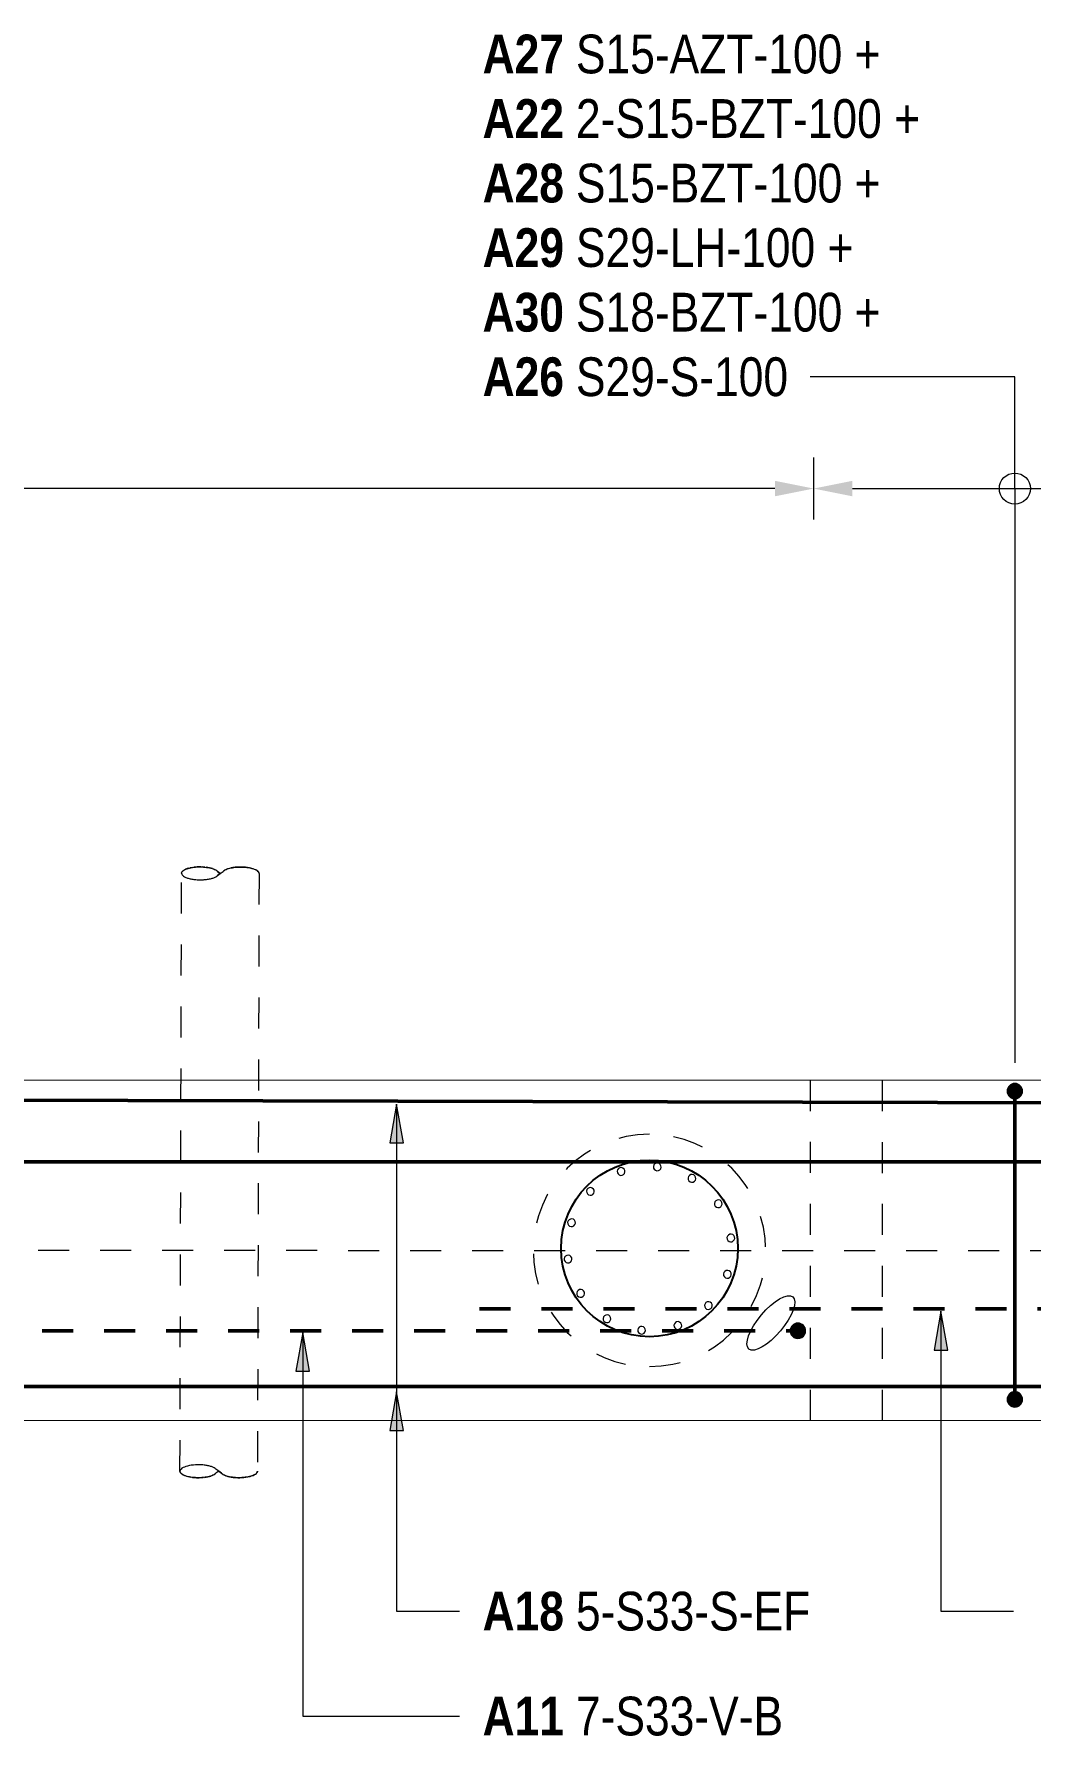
# Model space of a CAD drawing. Header units: metres. Extents: x -1691 to -1596, y 2 to 594.
# Drawn here: x -1660.48 to -1657.27, y 587.59 to 593.09 of the extents above; entities that cross this region are included whole.
import ezdxf

# ---------------------------------------------------------------- set-up
doc = ezdxf.new("R2010")
doc.units = ezdxf.units.M
doc.linetypes.add('JacobsDash', pattern=[0.0045, 0.003, -0.0015])
doc.linetypes.add('JacobsGridLine', pattern=[0.0145, 0.01, -0.001, 0.0025, -0.001])
for name, color, linetype, lineweight in [('BRIDGE-ABUTMENT-CONC', 7, 'Continuous', 50), ('BRIDGE-FRAMING-LINE-18-HID', 7, 'JacobsDash', 18), ('D-BDGE', 7, 'Continuous', 13), ('D-BDGE-FNDN-LINES-18-HID', 7, 'JacobsDash', 18), ('D-BDGE-LINE', 7, 'Continuous', 9), ('D-ENHA-GEN-LINE', 7, 'Continuous', 9), ('D-ENHA-GEN-LINE-GRIDS', 7, 'Continuous', 9), ('D-ENHA-TEXT', 7, 'Continuous', 9)]:
    doc.layers.add(name, color=color, linetype=linetype, lineweight=lineweight)
doc.styles.add('Arial Narrow', font='ARIALN.TTF', dxfattribs={"height": 0.125})
doc.styles.add('Arial Narrow_B', font='ARIALNB.TTF', dxfattribs={"height": 0.125})

# ---------------------------------------------------------------- blocks, each defined once
blk = doc.blocks.new('01_SFO_FRP_Pile_CastInPlace_CS - CAST-IN-PLACE PILE - 0750-V1-DRG-1076- ABUTMENT B REINFORCEMENT PLAN')
at = {"layer": 'D-BDGE-FNDN-LINES-18-HID', "color": 252, "true_color": 0x888888}
for start, end in [(90, 270), (270, 90)]:
    blk.add_arc((0, 0), 0.375, start, end, dxfattribs=at)
blk = doc.blocks.new('CS_DET_Reinf_Bar Marking - Scale 10-6090033-DRG-1076- ABUTMENT B REINFORCEMENT PLAN')
at = {"layer": 'D-BDGE-LINE'}
for start, end in [(0, 180), (180, 0)]:
    blk.add_arc((0, 0), 0.0125, start, end, dxfattribs=at)
blk = doc.blocks.new('CS_DET_Rebar Combined - Multiple Bar-6429126-DRG-1076- ABUTMENT B REINFORCEMENT PLAN')
at = {"layer": 'D-BDGE-LINE'}
for points in [[(-0.025, 0), (-0.0241, -0.0065), (-0.0217, -0.0125), (-0.0177, -0.0177), (-0.0125, -0.0217), (-0.0065, -0.0241), (0, -0.025), (0.0065, -0.0241), (0.0125, -0.0217), (0.0177, -0.0177), (0.0217, -0.0125), (0.0241, -0.0065), (0.025, 0), (0.0241, 0.0065), (0.0217, 0.0125), (0.0177, 0.0177), (0.0125, 0.0217), (0.0065, 0.0241), (0, 0.025), (-0.0065, 0.0241), (-0.0125, 0.0217), (-0.0177, 0.0177), (-0.0217, 0.0125), (-0.0241, 0.0065)], [(0.97, 0), (0.9709, -0.0065), (0.9733, -0.0125), (0.9773, -0.0177), (0.9825, -0.0217), (0.9885, -0.0241), (0.995, -0.025), (1.0015, -0.0241), (1.0075, -0.0217), (1.0127, -0.0177), (1.0167, -0.0125), (1.0191, -0.0065), (1.02, 0), (1.0191, 0.0065), (1.0167, 0.0125), (1.0127, 0.0177), (1.0075, 0.0217), (1.0015, 0.0241), (0.995, 0.025), (0.9885, 0.0241), (0.9825, 0.0217), (0.9773, 0.0177), (0.9733, 0.0125), (0.9709, 0.0065)]]:
    blk.add_hatch(color=256, dxfattribs=at).paths.add_polyline_path(points)
at = {"layer": 'D-BDGE-LINE', "lineweight": 50}
blk.add_line((0.025, 0), (0.97, 0), dxfattribs=at)
at = {"layer": 'D-BDGE-LINE'}
for centre, start, end in [((0, 0), 360, 180), ((0, 0), 180, 360), ((0.995, 0), 0, 180), ((0.995, 0), 180, 360)]:
    blk.add_arc(centre, 0.025, start, end, dxfattribs=at)
blk = doc.blocks.new('T2DExtentArrowReinf_v1 - Extent-6552428-DRG-1076- ABUTMENT B REINFORCEMENT PLAN')
at = {"layer": 'D-BDGE-LINE'}
for p, q in [((0, -0.01), (0, 0.0818)), ((0.125, 0), (12.3663, 0))]:
    blk.add_line(p, q, dxfattribs=at)
blk = doc.blocks.new('T2DExtentArrowReinf_v1 - Extent-6552429-DRG-1076- ABUTMENT B REINFORCEMENT PLAN')
at = {"layer": 'D-BDGE-LINE'}
for p, q in [((0, 0.01), (0, -0.0818)), ((0.125, 0), (1.2276, 0)), ((0.649, 0), (0.649, -1.8543)), ((1.3526, -0.0763), (1.3526, 0))]:
    blk.add_line(p, q, dxfattribs=at)
blk = doc.blocks.new('SC_DET_BREAK LINE - Pipe Break-6187046-DRG-1076- ABUTMENT B REINFORCEMENT PLAN')
at = {"layer": 'D-BDGE-LINE', "color": 174, "lineweight": 13, "true_color": 0x0000a0}
for p, q in [((0.116, 0.0066), (0.125, 0)), ((0.125, 0), (0.116, 0.0066)), ((0.125, 0), (0.134, 0.0066)), ((0.125, 0), (0.134, 0.0066)), ((0.125, 0), (0.134, -0.0066)), ((0.125, 0), (0.134, -0.0066))]:
    blk.add_line(p, q, dxfattribs=at)
for centre, major_axis, start_param, end_param in [((0.0595, 0), (-0.0595, 0), 5.829782, 6.283185), ((0.0595, 0), (0.0595, 0), 2.212322, 2.658631), ((0.0595, 0), (0.0595, 0), 1.273541, 2.18779), ((0.0595, 0), (0.0595, 0), 0.802986, 1.25197), ((0.0595, 0), (0.0595, 0), 0.321381, 0.776507), ((0.1905, 0), (0.0595, 0), 2.289157, 2.304936), ((0.1905, 0), (0.0595, 0), 1.772614, 1.790499), ((0.1905, 0), (0.0595, 0), 1.291608, 1.303887), ((0.1905, 0), (0.0595, 0), 1.261634, 1.27477), ((0.1905, 0), (0.0595, 0), 3.97574, 3.994028), ((0.1905, 0), (0.0595, 0), 4.471161, 4.510571), ((0.1905, 0), (0.0595, 0), 4.979299, 5.021551), ((0.1905, 0), (0.0595, 0), 5.491459, 5.514037)]:
    blk.add_ellipse(centre, major_axis=major_axis, ratio=0.349427, start_param=start_param, end_param=end_param, dxfattribs=at)
for points, knots in [([(0, 0), (0, 0.0012), (0.0006, 0.0037), (0.0034, 0.0072), (0.0079, 0.0106), (0.014, 0.0136), (0.0215, 0.0161), (0.033, 0.0189), (0.0498, 0.021), (0.0711, 0.0209), (0.091, 0.0182), (0.1043, 0.0141), (0.1121, 0.01), (0.1149, 0.0077), (0.116, 0.0066)], [0, 0, 0, 0, 0.0625, 0.125, 0.1875, 0.25, 0.3125, 0.375, 0.5, 0.625, 0.75, 0.875, 0.9375, 1, 1, 1, 1]), ([(0.134, 0.0066), (0.1351, 0.0077), (0.1379, 0.01), (0.1437, 0.0131), (0.151, 0.0157), (0.1623, 0.0186), (0.1789, 0.0209), (0.2002, 0.021), (0.2237, 0.0181), (0.2404, 0.0123), (0.2486, 0.0055), (0.25, 0.0018), (0.25, 0)], [0, 0, 0, 0, 0.0625, 0.125, 0.1875, 0.25, 0.375, 0.5, 0.625, 0.8125, 0.90625, 1, 1, 1, 1]), ([(0.134, -0.0066), (0.1355, -0.0081), (0.1394, -0.0111), (0.1482, -0.015), (0.1594, -0.018), (0.1765, -0.0207), (0.2003, -0.0213), (0.2269, -0.0175), (0.2424, -0.0111), (0.2489, -0.0049), (0.25, -0.0016), (0.25, 0)], [0, 0, 0, 0, 0.0416667, 0.0833333, 0.125, 0.1666667, 0.25, 0.3333333, 0.4166667, 0.4583333, 0.5, 0.5, 0.5, 0.5])]:
    blk.add_open_spline(points, degree=3, knots=knots, dxfattribs=at)
for points in [[(0.1392, 0.0106), (0.1371, 0.0093), (0.1354, 0.008), (0.134, 0.0066)], [(0.1469, 0.0142), (0.1448, 0.0134), (0.1429, 0.0126), (0.1413, 0.0117)], [(0.1596, 0.0178), (0.1561, 0.0171), (0.1528, 0.0162), (0.1497, 0.0152)], [(0.1708, 0.0197), (0.1669, 0.0192), (0.1632, 0.0186), (0.1596, 0.0178)], [(0.1834, 0.0207), (0.1805, 0.0206), (0.1777, 0.0204), (0.1749, 0.0201)], [(0.2, 0.0206), (0.1959, 0.0208), (0.1918, 0.0209), (0.1877, 0.0208)], [(0.2119, 0.0194), (0.2081, 0.02), (0.2041, 0.0203), (0.2, 0.0206)], [(0.2234, 0.0174), (0.221, 0.0179), (0.2185, 0.0184), (0.2159, 0.0188)], [(0.2358, 0.0135), (0.2331, 0.0146), (0.2301, 0.0156), (0.2269, 0.0165)], [(0.2428, 0.0099), (0.2409, 0.0112), (0.2385, 0.0124), (0.2358, 0.0135)], [(0.2473, 0.0062), (0.2466, 0.007), (0.2457, 0.0078), (0.2447, 0.0086)], [(0.25, 0), (0.25, 0.0015), (0.2496, 0.0029), (0.2487, 0.0043)]]:
    blk.add_open_spline(points, degree=3, dxfattribs=at)
blk = doc.blocks.new('SC_DET_BREAK LINE - Pipe Break-6188728-DRG-1076- ABUTMENT B REINFORCEMENT PLAN')
at = {"layer": 'D-BDGE-LINE', "color": 174, "lineweight": 13, "true_color": 0x0000a0}
for p, q in [((0.134, 0.0066), (0.125, 0)), ((0.125, 0), (0.134, 0.0066)), ((0.125, 0), (0.116, -0.0066)), ((0.125, 0), (0.116, -0.0066)), ((0.134, -0.0066), (0.125, 0)), ((0.125, 0), (0.134, -0.0066))]:
    blk.add_line(p, q, dxfattribs=at)
for centre, start_param, end_param in [((0.0595, 0), 3.141593, 3.594996), ((0.1905, 0), 2.289157, 2.307446), ((0.1905, 0), 1.772614, 1.812024), ((0.1905, 0), 1.261634, 1.303887), ((0.1905, 0), 0.769149, 0.791727), ((0.0595, 0), 3.624554, 4.070863), ((0.0595, 0), 4.095395, 4.551697), ((0.0595, 0), 4.551698, 5.009644), ((0.0595, 0), 5.031215, 5.480199), ((0.0595, 0), 5.506678, 5.961804), ((0.1905, 0), 3.978249, 3.994028), ((0.1905, 0), 4.492686, 4.510571), ((0.1905, 0), 4.979299, 4.991577), ((0.1905, 0), 5.008415, 5.021551)]:
    blk.add_ellipse(centre, major_axis=(0.0595, 0), ratio=0.349427, start_param=start_param, end_param=end_param, dxfattribs=at)
for points, knots in [([(0.116, -0.0066), (0.1149, -0.0077), (0.1121, -0.01), (0.1063, -0.0131), (0.099, -0.0157), (0.0877, -0.0186), (0.0711, -0.0209), (0.0498, -0.021), (0.0263, -0.0181), (0.0096, -0.0123), (0.0014, -0.0055), (0, -0.0018), (0, 0)], [0, 0, 0, 0, 0.0625, 0.125, 0.1875, 0.25, 0.375, 0.5, 0.625, 0.8125, 0.90625, 1, 1, 1, 1]), ([(0.25, 0), (0.25, -0.0012), (0.2494, -0.0037), (0.2466, -0.0072), (0.2421, -0.0106), (0.236, -0.0136), (0.2285, -0.0161), (0.217, -0.0189), (0.2002, -0.021), (0.1789, -0.0209), (0.159, -0.0182), (0.1457, -0.0141), (0.1379, -0.01), (0.1351, -0.0077), (0.134, -0.0066)], [0, 0, 0, 0, 0.0625, 0.125, 0.1875, 0.25, 0.3125, 0.375, 0.5, 0.625, 0.75, 0.875, 0.9375, 1, 1, 1, 1])]:
    blk.add_open_spline(points, degree=3, knots=knots, dxfattribs=at)
for points in [[(0.25, 0), (0.25, 0.0016), (0.2489, 0.0049), (0.244, 0.0095), (0.2362, 0.0136), (0.2259, 0.017), (0.2136, 0.0194), (0.2001, 0.0208), (0.186, 0.021), (0.1722, 0.02), (0.1594, 0.018), (0.1482, 0.015), (0.1394, 0.0111), (0.1355, 0.0081), (0.134, 0.0066)], [(0.2487, -0.0043), (0.2496, -0.0029), (0.25, -0.0015), (0.25, 0)], [(0.134, -0.0066), (0.1354, -0.008), (0.1371, -0.0093), (0.1392, -0.0106)], [(0.1412, -0.0117), (0.1429, -0.0126), (0.1448, -0.0134), (0.1469, -0.0142)], [(0.1497, -0.0152), (0.1528, -0.0162), (0.1561, -0.0171), (0.1596, -0.0178)], [(0.1596, -0.0178), (0.1632, -0.0186), (0.1669, -0.0192), (0.1708, -0.0197)], [(0.1749, -0.0201), (0.1777, -0.0204), (0.1805, -0.0206), (0.1834, -0.0207)], [(0.1877, -0.0208), (0.1918, -0.0209), (0.1959, -0.0208), (0.2, -0.0206)], [(0.2, -0.0206), (0.2041, -0.0203), (0.2081, -0.02), (0.2119, -0.0194)], [(0.2159, -0.0188), (0.2185, -0.0184), (0.221, -0.0179), (0.2234, -0.0174)], [(0.2269, -0.0165), (0.2301, -0.0156), (0.2331, -0.0146), (0.2358, -0.0135)], [(0.2358, -0.0135), (0.2385, -0.0124), (0.2409, -0.0112), (0.2428, -0.0099)], [(0.2447, -0.0086), (0.2459, -0.0077), (0.2469, -0.0067), (0.2477, -0.0057)]]:
    blk.add_open_spline(points, degree=3, dxfattribs=at)
blk = doc.blocks.new('CS_DET_Rebar Combined - Multiple Bar-6438817-DRG-1076- ABUTMENT B REINFORCEMENT PLAN')
at = {"layer": 'D-BDGE-LINE'}
blk.add_hatch(color=256, dxfattribs=at).paths.add_polyline_path([(0, 0.025), (-0.0065, 0.0241), (-0.0125, 0.0217), (-0.0177, 0.0177), (-0.0217, 0.0125), (-0.0241, 0.0065), (-0.025, 0), (-0.0241, -0.0065), (-0.0217, -0.0125), (-0.0177, -0.0177), (-0.0125, -0.0217), (-0.0065, -0.0241), (0, -0.025), (0.0065, -0.0241), (0.0125, -0.0217), (0.0177, -0.0177), (0.0217, -0.0125), (0.0241, -0.0065), (0.025, 0), (0.0241, 0.0065), (0.0217, 0.0125), (0.0177, 0.0177), (0.0125, 0.0217), (0.0065, 0.0241)])
at = {"layer": 'D-BDGE-LINE', "linetype": 'JacobsDash', "lineweight": 50}
blk.add_line((5.6378, 0), (0.025, 0), dxfattribs=at)
at = {"layer": 'D-BDGE-LINE'}
for start, end in [(360, 180), (180, 360)]:
    blk.add_arc((0, 0), 0.025, start, end, dxfattribs=at)

msp = doc.modelspace()

# ---------------------------------------------------------------- hatches: boundary and pattern name
at = {"layer": 'D-ENHA-GEN-LINE', "lineweight": 5}
for points in [[(-1658.094, 591.5965), (-1657.969, 591.6215), (-1658.094, 591.6465)], [(-1657.844, 591.5965), (-1657.844, 591.6465), (-1657.969, 591.6215)]]:
    msp.add_hatch(color=256, dxfattribs=at).paths.add_polyline_path(points)
at = {"layer": 'D-ENHA-TEXT'}
for points in [[(-1659.3146, 589.6345), (-1659.3367, 589.5095), (-1659.2926, 589.5095)], [(-1657.5583, 588.9657), (-1657.5803, 588.8407), (-1657.5362, 588.8407)], [(-1659.6172, 588.8973), (-1659.6392, 588.7723), (-1659.5951, 588.7723)], [(-1659.3146, 588.7062), (-1659.3367, 588.5812), (-1659.2926, 588.5812)]]:
    msp.add_hatch(color=256, dxfattribs=at).paths.add_polyline_path(points)

# ---------------------------------------------------------------- linework, layer by layer
at = {"layer": 'BRIDGE-ABUTMENT-CONC', "lineweight": 13}
for p, q in [((-1665.9178, 589.7139), (-1655.5655, 589.7117)), ((-1655.5658, 588.6117), (-1665.919, 588.6139))]:
    msp.add_line(p, q, dxfattribs=at)
at = {"layer": 'BRIDGE-FRAMING-LINE-18-HID', "lineweight": 13}
for p, q in [((-1657.9791, 588.6122), (-1657.9789, 589.7122)), ((-1657.7469, 588.6121), (-1657.7466, 589.7121))]:
    msp.add_line(p, q, dxfattribs=at)
at = {"layer": 'D-BDGE', "color": 164, "linetype": 'JacobsDash', "lineweight": 9, "true_color": 0x002699}
for p, q in [((-1660.0134, 588.4494), (-1660.0082, 590.3795)), ((-1659.7582, 590.3788), (-1659.7634, 588.4494))]:
    msp.add_line(p, q, dxfattribs=at)
at = {"layer": 'D-BDGE', "lineweight": 50}
for p, q in [((-1654.0497, 589.6313), (-1665.2077, 589.6585)), ((-1663.6577, 589.4481), (-1654.1147, 589.4481)), ((-1665.2077, 588.7226), (-1654.0499, 588.7226))]:
    msp.add_line(p, q, dxfattribs=at)
at = {"layer": 'D-BDGE', "linetype": 'JacobsDash', "lineweight": 50}
msp.add_line((-1659.0467, 588.9741), (-1655.5465, 588.9741), dxfattribs=at)
at = {"layer": 'D-BDGE', "color": 8, "lineweight": 25, "true_color": 0x808080}
msp.add_circle((-1658.4987, 589.1686), 0.285, dxfattribs=at)
at = {"layer": 'D-BDGE', "lineweight": 9}
msp.add_ellipse((-1658.107, 588.9283), major_axis=(0.0707, 0.0843), ratio=0.363636, dxfattribs=at)
at = {"layer": 'D-ENHA-GEN-LINE'}
for p, q in [((-1657.969, 591.7215), (-1657.969, 591.5215)), ((-1657.969, 591.7215), (-1657.969, 591.5215)), ((-1658.094, 591.6215), (-1658.144, 591.6215)), ((-1657.844, 591.6215), (-1657.794, 591.6215))]:
    msp.add_line(p, q, dxfattribs=at)
msp.add_circle((-1657.3199, 591.6215), 0.05, dxfattribs=at)
at = {"layer": 'D-ENHA-GEN-LINE-GRIDS', "linetype": 'JacobsGridLine', "lineweight": 18}
msp.add_line((-1690.6708, 589.1691), (-1653.4199, 589.1612), dxfattribs=at)
at = {"layer": 'D-ENHA-TEXT'}
for p, q in [((-1657.4775, 591.9824), (-1657.9797, 591.9824)), ((-1657.3199, 591.9824), (-1657.4775, 591.9824)), ((-1657.3199, 591.6212), (-1657.3199, 591.9824)), ((-1659.3146, 589.6345), (-1659.3367, 589.5095)), ((-1659.2926, 589.5095), (-1659.3146, 589.6345)), ((-1659.3146, 589.6345), (-1659.3146, 587.9979)), ((-1659.3367, 589.5095), (-1659.2926, 589.5095)), ((-1657.5583, 588.9657), (-1657.5803, 588.8407)), ((-1657.5362, 588.8407), (-1657.5583, 588.9657)), ((-1657.5583, 588.9657), (-1657.5583, 587.9979)), ((-1659.6172, 588.8973), (-1659.6392, 588.7723)), ((-1659.5951, 588.7723), (-1659.6172, 588.8973)), ((-1659.6172, 588.8973), (-1659.6172, 587.6592)), ((-1657.5803, 588.8407), (-1657.5362, 588.8407)), ((-1659.6392, 588.7723), (-1659.5951, 588.7723)), ((-1659.3146, 588.7062), (-1659.3367, 588.5812)), ((-1659.2926, 588.5812), (-1659.3146, 588.7062)), ((-1659.3146, 588.7062), (-1659.3146, 587.9979)), ((-1659.3367, 588.5812), (-1659.2926, 588.5812)), ((-1659.3146, 587.9979), (-1659.112, 587.9979)), ((-1659.3146, 587.9979), (-1659.112, 587.9979)), ((-1657.5583, 587.9979), (-1657.3242, 587.9979)), ((-1659.6172, 587.6592), (-1659.112, 587.6592))]:
    msp.add_line(p, q, dxfattribs=at)

# ---------------------------------------------------------------- block references
at = {"layer": 'D-BDGE-FNDN-LINES-18-HID', "color": 252, "true_color": 0x888888, "rotation": 179.9878831926534}
msp.add_blockref('01_SFO_FRP_Pile_CastInPlace_CS - CAST-IN-PLACE PILE - 0750-V1-DRG-1076- ABUTMENT B REINFORCEMENT PLAN', (-1658.4987, 589.1623), dxfattribs=at)
at = {"layer": 'D-BDGE-LINE'}
for name, p, rotation in [('T2DExtentArrowReinf_v1 - Extent-6552428-DRG-1076- ABUTMENT B REINFORCEMENT PLAN', (-1657.969, 591.6215), 180), ('CS_DET_Rebar Combined - Multiple Bar-6429126-DRG-1076- ABUTMENT B REINFORCEMENT PLAN', (-1657.3199, 588.6813), 90.00000000000203), ('CS_DET_Reinf_Bar Marking - Scale 10-6090033-DRG-1076- ABUTMENT B REINFORCEMENT PLAN', (-1658.5904, 589.4169), 174.5189941014782), ('CS_DET_Reinf_Bar Marking - Scale 10-6090033-DRG-1076- ABUTMENT B REINFORCEMENT PLAN', (-1658.4735, 589.432), 174.5189941014782), ('CS_DET_Reinf_Bar Marking - Scale 10-6090033-DRG-1076- ABUTMENT B REINFORCEMENT PLAN', (-1658.6892, 589.3525), 174.5189941014782), ('CS_DET_Reinf_Bar Marking - Scale 10-6090033-DRG-1076- ABUTMENT B REINFORCEMENT PLAN', (-1658.3616, 589.3949), 174.5189941014782), ('CS_DET_Reinf_Bar Marking - Scale 10-6090033-DRG-1076- ABUTMENT B REINFORCEMENT PLAN', (-1658.2769, 589.3129), 174.5189941014782), ('CS_DET_Reinf_Bar Marking - Scale 10-6090033-DRG-1076- ABUTMENT B REINFORCEMENT PLAN', (-1658.7502, 589.2517), 174.5189941014782), ('CS_DET_Reinf_Bar Marking - Scale 10-6090033-DRG-1076- ABUTMENT B REINFORCEMENT PLAN', (-1658.2361, 589.2023), 174.5189941014782), ('CS_DET_Reinf_Bar Marking - Scale 10-6090033-DRG-1076- ABUTMENT B REINFORCEMENT PLAN', (-1658.7615, 589.1343), 174.5189941014782), ('CS_DET_Reinf_Bar Marking - Scale 10-6090033-DRG-1076- ABUTMENT B REINFORCEMENT PLAN', (-1658.2474, 589.085), 174.5189941014782), ('CS_DET_Reinf_Bar Marking - Scale 10-6090033-DRG-1076- ABUTMENT B REINFORCEMENT PLAN', (-1658.7207, 589.0237), 174.5189941014782), ('CS_DET_Reinf_Bar Marking - Scale 10-6090033-DRG-1076- ABUTMENT B REINFORCEMENT PLAN', (-1658.3084, 588.9841), 174.5189941014782), ('CS_DET_Rebar Combined - Multiple Bar-6438817-DRG-1076- ABUTMENT B REINFORCEMENT PLAN', (-1658.0199, 588.9026), 180), ('CS_DET_Reinf_Bar Marking - Scale 10-6090033-DRG-1076- ABUTMENT B REINFORCEMENT PLAN', (-1658.636, 588.9417), 174.5189941014782), ('CS_DET_Reinf_Bar Marking - Scale 10-6090033-DRG-1076- ABUTMENT B REINFORCEMENT PLAN', (-1658.4072, 588.9198), 174.5189941014782), ('CS_DET_Reinf_Bar Marking - Scale 10-6090033-DRG-1076- ABUTMENT B REINFORCEMENT PLAN', (-1658.5241, 588.9047), 174.5189941014782)]:
    msp.add_blockref(name, p, dxfattribs=dict(at, rotation=rotation))
msp.add_blockref('T2DExtentArrowReinf_v1 - Extent-6552429-DRG-1076- ABUTMENT B REINFORCEMENT PLAN', (-1657.969, 591.6215), dxfattribs=at)
at = {"layer": 'D-BDGE-LINE', "color": 174, "true_color": 0x0000a0}
for name, p, rotation in [('SC_DET_BREAK LINE - Pipe Break-6188728-DRG-1076- ABUTMENT B REINFORCEMENT PLAN', (-1659.7582, 590.3788), 179.8467484390281), ('SC_DET_BREAK LINE - Pipe Break-6187046-DRG-1076- ABUTMENT B REINFORCEMENT PLAN', (-1659.7634, 588.4494), 180)]:
    msp.add_blockref(name, p, dxfattribs=dict(at, rotation=rotation))

# ---------------------------------------------------------------- texts
at = {"layer": 'D-ENHA-TEXT', "char_height": 0.125, "attachment_point": 1, "style": 'Arial Narrow_B', "bg_fill": 3, "box_fill_scale": 1, "bg_fill_color": 256, "bg_fill_transparency": 0}
for s, insert in [('A27', (-1659.037, 593.0867)), ('A22', (-1659.037, 592.8784)), ('A28', (-1659.037, 592.67)), ('A29', (-1659.037, 592.4617)), ('A30', (-1659.037, 592.2533)), ('A26', (-1659.037, 592.0449)), ('A18', (-1659.037, 588.0604)), ('A11', (-1659.037, 587.7217))]:
    msp.add_mtext(s, dxfattribs=dict(at, insert=insert))

# ---------------------------------------------------------------- next in the draw order: texts
at = {"layer": 'D-ENHA-TEXT', "char_height": 0.125, "attachment_point": 1, "style": 'Arial Narrow', "bg_fill": 3, "box_fill_scale": 1, "bg_fill_color": 256, "bg_fill_transparency": 0}
for s, insert in [(' S15-AZT-100 +', (-1658.7757, 593.0867)), (' 2-S15-BZT-100 +', (-1658.7757, 592.8784)), (' S15-BZT-100 +', (-1658.7757, 592.67)), (' S29-LH-100 +', (-1658.7757, 592.4617)), (' S18-BZT-100 + ', (-1658.7757, 592.2533)), (' S29-S-100', (-1658.7757, 592.0449)), (' 5-S33-S-EF', (-1658.7757, 588.0604)), (' 7-S33-V-B', (-1658.7757, 587.7217))]:
    msp.add_mtext(s, dxfattribs=dict(at, insert=insert))

doc.saveas('drawing.dxf')
